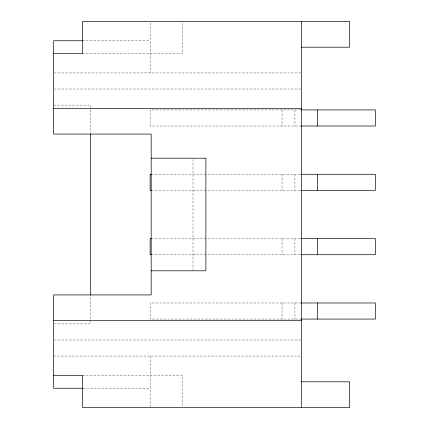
<?xml version="1.0" encoding="UTF-8"?>
<svg xmlns="http://www.w3.org/2000/svg" width="429" height="429" viewBox="0 0 429 429"><rect width="100%" height="100%" fill="white"/><g stroke="black" fill="none" stroke-linecap="round" stroke-linejoin="round"><path stroke-width="0.32" stroke-dasharray="2.15 1.61" d="M82.582 40.755L150.15 40.755M82.582 53.625L182.325 53.625L182.325 21.45M54.29 72.93L301.373 72.93M54.295 89.017L301.373 89.017M53.625 105.105L90.305 105.105L90.305 133.204M300.901 109.931L150.15 109.931L150.15 126.019L300.901 126.019M151.491 174.281L300.901 174.281M151.491 190.369L300.901 190.369M151.491 238.631L300.901 238.631M151.491 254.719L300.901 254.719M300.901 302.981L150.15 302.981L150.15 319.069L300.901 319.069M54.29 323.895L90.305 323.895L90.305 295.796M54.295 339.983L300.708 339.983M53.625 356.07L300.708 356.07M82.582 375.375L182.325 375.375L182.325 406.88M82.915 388.245L150.15 388.245M294.938 109.931L294.938 126.019M294.938 174.281L294.938 190.369M294.938 238.631L294.938 254.719M294.938 302.981L294.938 319.069M282.067 109.931L282.067 126.019M282.067 174.281L282.067 190.369M282.067 238.631L282.067 254.719M282.067 302.981L282.067 319.069M193.007 159.529L193.007 270.141M150.15 22.78L150.15 72.93M150.15 356.07L150.15 407.55"/><path stroke-width="0.64" d="M82.915 40.755L53.625 40.755L53.625 134.062L151.18 134.062L151.18 294.938L53.625 294.938L53.625 388.245L82.915 388.245M301.373 47.19L349.635 47.19L349.635 21.45L82.582 21.45L82.582 53.625L53.625 53.625M53.625 108.323L301.373 108.323M301.373 109.931L375.375 109.931L375.375 126.019L301.373 126.019M151.18 158.194L205.877 158.194L205.877 270.806L151.18 270.806M151.491 174.281L150.15 174.281L150.15 190.369L151.491 190.369M301.373 174.281L375.375 174.281L375.375 190.369L301.373 190.369M151.491 238.631L150.15 238.631L150.15 254.719L151.491 254.719M301.373 238.631L375.375 238.631L375.375 254.719L301.373 254.719M301.373 302.981L375.375 302.981L375.375 319.069L301.373 319.069M53.625 320.678L301.373 320.678M53.625 375.375L82.582 375.375L82.582 407.55L349.635 407.55L349.635 381.81L301.373 381.81M317.46 109.931L317.46 126.019M317.46 174.281L317.46 190.369M317.46 238.631L317.46 254.719M317.46 302.981L317.46 319.069M301.373 21.45L301.373 407.55M90.305 133.875L90.305 295.125"/></g></svg>
